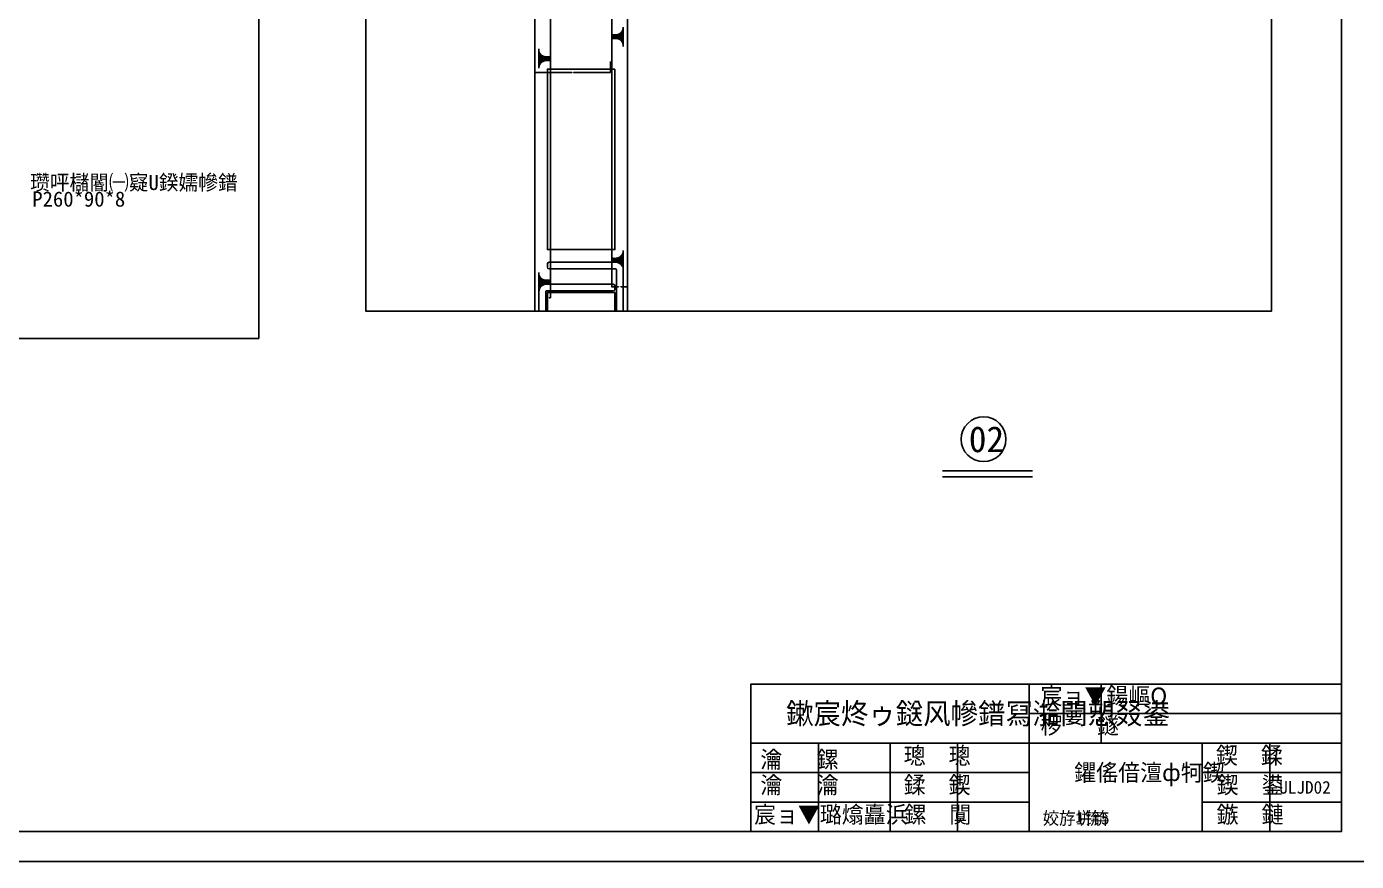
# Model space of a CAD drawing. Header units: metres. Extents: x -1248372 to 1254666, y -4709 to 22932.
# Drawn here: x 1248714 to 1250291, y 15911 to 16901 of the extents above; entities that cross this region are included whole.
import ezdxf

# ---------------------------------------------------------------- set-up
doc = ezdxf.new("R2010")
doc.units = ezdxf.units.M
for name, color, linetype in [('A-ANNO-TEXT', 7, 'Continuous'), ('A-Detl-Thin', 131, 'Continuous'), ('FRAME', 1, 'Continuous'), ('STEEL', 3, 'Continuous'), ('TEXT', 254, 'Continuous'), ('TK', 128, 'Continuous'), ('u鐜荤拑', 113, 'Continuous')]:
    doc.layers.add(name, color=color, linetype=linetype)
doc.dimstyles.get("Standard").update_dxf_attribs({"dimtxt": 2.5, "dimasz": 2.5, "dimexe": 1.25, "dimexo": 0.625, "dimtad": 1, "dimcen": 2.5, "dimazin": 3, "dimtfac": 1, "dimtmove": 0, "dimatfit": 3})

# ---------------------------------------------------------------- blocks, each defined once
blk = doc.blocks.new('123ww1q1')
at = {"color": 4}
blk.add_lwpolyline([(250239.65, 173981.22), (250239.65, 174156.24), (250939.72, 174156.24)], dxfattribs=at)
at = {"layer": 'FRAME', "color": 3}
for p, q in [((250569.69, 174156.24), (250569.69, 173981.22)), ((250654.7, 174086.23), (250654.7, 174156.24)), ((250569.69, 174121.23), (250939.72, 174121.23)), ((250239.65, 174086.23), (250939.72, 174086.23)), ((250319.66, 174086.23), (250319.66, 173981.22)), ((250404.67, 174086.23), (250404.67, 173981.22)), ((250484.68, 174086.23), (250484.68, 173981.22)), ((250774.71, 174086.23), (250774.71, 173981.22)), ((250854.78, 174086.23), (250854.78, 173981.22)), ((250239.65, 174051.23), (250569.69, 174051.23)), ((250774.71, 174051.23), (250939.72, 174051.23)), ((250239.65, 174016.22), (250569.69, 174016.22)), ((250774.71, 174016.22), (250939.72, 174016.22))]:
    blk.add_line(p, q, dxfattribs=at)
at = {"layer": 'TEXT'}
for s, height, p in [('宸ョ▼鍚嶇О', 20, (250583.02, 174132.11)), ('椤   鐩', 20, (250583.02, 174097.11)), ('璁  璁', 20, (250420.8, 174061.49)), ('鍥  鍒', 20, (250790.91, 174061.49)), ('瀹   鏍', 20, (250250.83, 174056.76)), ('瀹   瀹', 20, (250250.83, 174026.49)), ('鍒  鍥', 20, (250420.8, 174026.49)), ('鍥  鍙', 20, (250791.67, 174026.49)), ('宸ョ▼璐熻矗浜', 20, (250243.47, 173991.48)), ('鏍  闃', 20, (250421.66, 173991.48)), ('姣斿垪锛', 15, (250585.53, 173989.67)), ('1锛5', 15, (250624.94, 173989.67)), ('鏃  鏈', 20, (250791.77, 173991.48))]:
    blk.add_text(s, height=height, dxfattribs=at).set_placement(p)
at = {"layer": 'TK', "color": 3}
blk.add_text('鏉宸炵ゥ鎹风幓鐠冩湁闄愬叕鍙', height=25, dxfattribs=at).set_placement((250281.44, 174108.73))
blk = doc.blocks.new('_CLOSEDFILLED')
at = {"color": 0, "linetype": 'BYBLOCK'}
blk.add_solid([(-1, 0.2), (0, 0), (-1, -0.2)], dxfattribs=at)
blk = doc.blocks.new('*D15')
for p, q in [((1249316.77, 16859.61), (1249316.77, 16846.46)), ((1249406.77, 16859.61), (1249406.77, 16846.46)), ((1249317.02, 16846.46), (1249360.77, 16846.46)), ((1249362.77, 16846.46), (1249406.52, 16846.46))]:
    blk.add_line(p, q)
at = {"layer": 'Defpoints'}
for p in [(1249316.77, 16859.61), (1249406.77, 16859.61), (1249316.77, 16846.46)]:
    blk.add_point(p, dxfattribs=at)
at = {"layer": 'u鐜荤拑', "xscale": 0.25, "yscale": 0.25, "rotation": 180}
blk.add_blockref('_CLOSEDFILLED', (1249316.77, 16846.46), dxfattribs=at)
at = {"layer": 'u鐜荤拑', "xscale": 0.25, "yscale": 0.25}
blk.add_blockref('_CLOSEDFILLED', (1249406.77, 16846.46), dxfattribs=at)
at = {"layer": 'u鐜荤拑', "insert": (1249361.77, 16846.46), "char_height": 1, "attachment_point": 5}
blk.add_mtext('90', dxfattribs=at)
blk = doc.blocks.new('*D52')
for p, q in [((1249335.42, 17125.6), (1249335.42, 16995.6)), ((1249335.17, 16995.6), (1249334.92, 16995.6)), ((1249335.42, 16865.6), (1249335.42, 16995.6)), ((1249335.42, 16995.6), (1249335.42, 16995.6)), ((1249335.67, 16995.6), (1249335.92, 16995.6))]:
    blk.add_line(p, q)
at = {"layer": 'Defpoints'}
for p in [(1249335.42, 17125.6), (1249335.42, 16995.6), (1249335.42, 16865.6)]:
    blk.add_point(p, dxfattribs=at)
at = {"layer": 'u鐜荤拑', "xscale": 0.25, "yscale": 0.25}
blk.add_blockref('_CLOSEDFILLED', (1249335.42, 16995.6), dxfattribs=at)
at = {"layer": 'u鐜荤拑', "xscale": 0.25, "yscale": 0.25, "rotation": 180}
blk.add_blockref('_CLOSEDFILLED', (1249335.42, 16995.6), dxfattribs=at)
at = {"layer": 'u鐜荤拑', "insert": (1249335.42, 16996.725), "char_height": 1, "attachment_point": 5}
blk.add_mtext('0', dxfattribs=at)
blk = doc.blocks.new('*D53')
for p, q in [((1249335.17, 16863.1), (1249334.92, 16863.1)), ((1249335.42, 16865.6), (1249335.42, 16863.1)), ((1249335.42, 16860.6), (1249335.42, 16863.1)), ((1249335.42, 16863.1), (1249335.42, 16863.1)), ((1249335.67, 16863.1), (1249335.92, 16863.1))]:
    blk.add_line(p, q)
at = {"layer": 'Defpoints'}
for p in [(1249335.42, 16865.6), (1249335.42, 16863.1), (1249335.42, 16860.6)]:
    blk.add_point(p, dxfattribs=at)
at = {"layer": 'u鐜荤拑', "xscale": 0.25, "yscale": 0.25}
blk.add_blockref('_CLOSEDFILLED', (1249335.42, 16863.1), dxfattribs=at)
at = {"layer": 'u鐜荤拑', "xscale": 0.25, "yscale": 0.25, "rotation": 180}
blk.add_blockref('_CLOSEDFILLED', (1249335.42, 16863.1), dxfattribs=at)
at = {"layer": 'u鐜荤拑', "insert": (1249335.42, 16864.225), "char_height": 1, "attachment_point": 5}
blk.add_mtext('0', dxfattribs=at)
blk = doc.blocks.new('*D54')
for p, q in [((1249335.42, 16860.6), (1249335.42, 16730.6)), ((1249335.17, 16730.6), (1249334.92, 16730.6)), ((1249335.42, 16600.6), (1249335.42, 16730.6)), ((1249335.42, 16730.6), (1249335.42, 16730.6)), ((1249335.67, 16730.6), (1249335.92, 16730.6))]:
    blk.add_line(p, q)
at = {"layer": 'Defpoints'}
for p in [(1249335.42, 16860.6), (1249335.42, 16730.6), (1249335.42, 16600.6)]:
    blk.add_point(p, dxfattribs=at)
at = {"layer": 'u鐜荤拑', "xscale": 0.25, "yscale": 0.25}
blk.add_blockref('_CLOSEDFILLED', (1249335.42, 16730.6), dxfattribs=at)
at = {"layer": 'u鐜荤拑', "xscale": 0.25, "yscale": 0.25, "rotation": 180}
blk.add_blockref('_CLOSEDFILLED', (1249335.42, 16730.6), dxfattribs=at)
at = {"layer": 'u鐜荤拑', "insert": (1249335.42, 16731.725), "char_height": 1, "attachment_point": 5}
blk.add_mtext('0', dxfattribs=at)
blk = doc.blocks.new('*D55')
for p, q in [((1249335.17, 16598.1), (1249334.92, 16598.1)), ((1249335.42, 16600.6), (1249335.42, 16598.1)), ((1249335.42, 16595.6), (1249335.42, 16598.1)), ((1249335.42, 16598.1), (1249335.42, 16598.1)), ((1249335.67, 16598.1), (1249335.92, 16598.1))]:
    blk.add_line(p, q)
at = {"layer": 'Defpoints'}
for p in [(1249335.42, 16600.6), (1249335.42, 16598.1), (1249335.42, 16595.6)]:
    blk.add_point(p, dxfattribs=at)
at = {"layer": 'u鐜荤拑', "xscale": 0.25, "yscale": 0.25}
blk.add_blockref('_CLOSEDFILLED', (1249335.42, 16598.1), dxfattribs=at)
at = {"layer": 'u鐜荤拑', "xscale": 0.25, "yscale": 0.25, "rotation": 180}
blk.add_blockref('_CLOSEDFILLED', (1249335.42, 16598.1), dxfattribs=at)
at = {"layer": 'u鐜荤拑', "insert": (1249335.42, 16599.225), "char_height": 1, "attachment_point": 5}
blk.add_mtext('0', dxfattribs=at)
blk = doc.blocks.new('*D56')
for p, q in [((1249335.42, 16595.6), (1249335.42, 16579.58)), ((1249331.095, 16579.58), (1249329.52, 16579.58)), ((1249329.77, 16563.56), (1249329.77, 16579.58)), ((1249335.67, 16579.58), (1249334.095, 16579.58))]:
    blk.add_line(p, q)
at = {"layer": 'Defpoints'}
for p in [(1249335.42, 16595.6), (1249335.42, 16579.58), (1249329.77, 16563.56)]:
    blk.add_point(p, dxfattribs=at)
at = {"layer": 'u鐜荤拑', "xscale": 0.25, "yscale": 0.25}
blk.add_blockref('_CLOSEDFILLED', (1249329.77, 16579.58), dxfattribs=at)
at = {"layer": 'u鐜荤拑', "xscale": 0.25, "yscale": 0.25, "rotation": 180}
blk.add_blockref('_CLOSEDFILLED', (1249335.42, 16579.58), dxfattribs=at)
at = {"layer": 'u鐜荤拑', "insert": (1249332.595, 16579.58), "char_height": 1, "attachment_point": 5}
blk.add_mtext('DIM', dxfattribs=at)
blk = doc.blocks.new('*D57')
for p, q in [((1249408.12, 16621.6), (1249408.12, 16592.58)), ((1249415.945, 16592.58), (1249407.87, 16592.58)), ((1249427.02, 16592.58), (1249418.945, 16592.58)), ((1249426.77, 16563.56), (1249426.77, 16592.58))]:
    blk.add_line(p, q)
at = {"layer": 'Defpoints'}
for p in [(1249408.12, 16621.6), (1249426.77, 16592.58), (1249426.77, 16563.56)]:
    blk.add_point(p, dxfattribs=at)
at = {"layer": 'u鐜荤拑', "xscale": 0.25, "yscale": 0.25}
blk.add_blockref('_CLOSEDFILLED', (1249408.12, 16592.58), dxfattribs=at)
at = {"layer": 'u鐜荤拑', "xscale": 0.25, "yscale": 0.25, "rotation": 180}
blk.add_blockref('_CLOSEDFILLED', (1249426.77, 16592.58), dxfattribs=at)
at = {"layer": 'u鐜荤拑', "insert": (1249417.445, 16592.58), "char_height": 1, "attachment_point": 5}
blk.add_mtext('DIM', dxfattribs=at)
blk = doc.blocks.new('*D58')
for p, q in [((1249407.87, 16624.1), (1249407.62, 16624.1)), ((1249408.12, 16626.6), (1249408.12, 16624.1)), ((1249408.12, 16621.6), (1249408.12, 16624.1)), ((1249408.12, 16624.1), (1249408.12, 16624.1)), ((1249408.37, 16624.1), (1249408.62, 16624.1))]:
    blk.add_line(p, q)
at = {"layer": 'Defpoints'}
for p in [(1249408.12, 16626.6), (1249408.12, 16624.1), (1249408.12, 16621.6)]:
    blk.add_point(p, dxfattribs=at)
at = {"layer": 'u鐜荤拑', "xscale": 0.25, "yscale": 0.25}
blk.add_blockref('_CLOSEDFILLED', (1249408.12, 16624.1), dxfattribs=at)
at = {"layer": 'u鐜荤拑', "xscale": 0.25, "yscale": 0.25, "rotation": 180}
blk.add_blockref('_CLOSEDFILLED', (1249408.12, 16624.1), dxfattribs=at)
at = {"layer": 'u鐜荤拑', "insert": (1249408.12, 16625.225), "char_height": 1, "attachment_point": 5}
blk.add_mtext('0', dxfattribs=at)
blk = doc.blocks.new('*D59')
for p, q in [((1249408.12, 16886.6), (1249408.12, 16756.6)), ((1249407.87, 16756.6), (1249407.62, 16756.6)), ((1249408.12, 16626.6), (1249408.12, 16756.6)), ((1249408.12, 16756.6), (1249408.12, 16756.6)), ((1249408.37, 16756.6), (1249408.62, 16756.6))]:
    blk.add_line(p, q)
at = {"layer": 'Defpoints'}
for p in [(1249408.12, 16886.6), (1249408.12, 16756.6), (1249408.12, 16626.6)]:
    blk.add_point(p, dxfattribs=at)
at = {"layer": 'u鐜荤拑', "xscale": 0.25, "yscale": 0.25}
blk.add_blockref('_CLOSEDFILLED', (1249408.12, 16756.6), dxfattribs=at)
at = {"layer": 'u鐜荤拑', "xscale": 0.25, "yscale": 0.25, "rotation": 180}
blk.add_blockref('_CLOSEDFILLED', (1249408.12, 16756.6), dxfattribs=at)
at = {"layer": 'u鐜荤拑', "insert": (1249408.12, 16757.725), "char_height": 1, "attachment_point": 5}
blk.add_mtext('0', dxfattribs=at)
blk = doc.blocks.new('*D60')
for p, q in [((1249407.87, 16889.1), (1249407.62, 16889.1)), ((1249408.12, 16891.6), (1249408.12, 16889.1)), ((1249408.12, 16886.6), (1249408.12, 16889.1)), ((1249408.12, 16889.1), (1249408.12, 16889.1)), ((1249408.37, 16889.1), (1249408.62, 16889.1))]:
    blk.add_line(p, q)
at = {"layer": 'Defpoints'}
for p in [(1249408.12, 16891.6), (1249408.12, 16889.1), (1249408.12, 16886.6)]:
    blk.add_point(p, dxfattribs=at)
at = {"layer": 'u鐜荤拑', "xscale": 0.25, "yscale": 0.25}
blk.add_blockref('_CLOSEDFILLED', (1249408.12, 16889.1), dxfattribs=at)
at = {"layer": 'u鐜荤拑', "xscale": 0.25, "yscale": 0.25, "rotation": 180}
blk.add_blockref('_CLOSEDFILLED', (1249408.12, 16889.1), dxfattribs=at)
at = {"layer": 'u鐜荤拑', "insert": (1249408.12, 16890.225), "char_height": 1, "attachment_point": 5}
blk.add_mtext('0', dxfattribs=at)
blk = doc.blocks.new('*D61')
for p, q in [((1249408.12, 17151.6), (1249408.12, 17021.6)), ((1249407.87, 17021.6), (1249407.62, 17021.6)), ((1249408.12, 16891.6), (1249408.12, 17021.6)), ((1249408.12, 17021.6), (1249408.12, 17021.6)), ((1249408.37, 17021.6), (1249408.62, 17021.6))]:
    blk.add_line(p, q)
at = {"layer": 'Defpoints'}
for p in [(1249408.12, 17151.6), (1249408.12, 17021.6), (1249408.12, 16891.6)]:
    blk.add_point(p, dxfattribs=at)
at = {"layer": 'u鐜荤拑', "xscale": 0.25, "yscale": 0.25}
blk.add_blockref('_CLOSEDFILLED', (1249408.12, 17021.6), dxfattribs=at)
at = {"layer": 'u鐜荤拑', "xscale": 0.25, "yscale": 0.25, "rotation": 180}
blk.add_blockref('_CLOSEDFILLED', (1249408.12, 17021.6), dxfattribs=at)
at = {"layer": 'u鐜荤拑', "insert": (1249408.12, 17022.725), "char_height": 1, "attachment_point": 5}
blk.add_mtext('0', dxfattribs=at)

msp = doc.modelspace()

# ---------------------------------------------------------------- hatches: boundary and pattern name
at = {"layer": 'u鐜荤拑'}
h = msp.add_hatch(dxfattribs=at)
h.set_pattern_fill('SOLID')
h.paths.add_polyline_path([(1249421.77, 16877.6), (1249421.77, 16900.6, -0.41), (1249412.77, 16891.6), (1249408.12, 16891.6), (1249408.12, 16886.6), (1249412.77, 16886.6, -0.41)])
h = msp.add_hatch(dxfattribs=at)
h.set_pattern_fill('SOLID')
h.paths.add_polyline_path([(1249321.77, 16874.6), (1249321.77, 16851.6, -0.41), (1249330.77, 16860.6), (1249335.42, 16860.6), (1249335.42, 16865.6), (1249330.77, 16865.6, -0.41)])
h = msp.add_hatch(dxfattribs=at)
h.set_pattern_fill('SOLID')
h.paths.add_polyline_path([(1249421.77, 16612.6), (1249421.77, 16635.6, -0.41), (1249412.77, 16626.6), (1249408.12, 16626.6), (1249408.12, 16621.6), (1249412.77, 16621.6, -0.41)])
h = msp.add_hatch(dxfattribs=at)
h.set_pattern_fill('SOLID')
h.paths.add_polyline_path([(1249321.77, 16609.6), (1249321.77, 16586.6, -0.41), (1249330.77, 16595.6), (1249335.42, 16595.6), (1249335.42, 16600.6), (1249330.77, 16600.6, -0.41)])

# ---------------------------------------------------------------- linework, layer by layer
msp.add_line((1249799.96, 16367.01), (1249906.98, 16367.01))
msp.add_lwpolyline([(1247432.96, 17975.65), (1250273.06, 17975.65), (1250273.06, 15946.36), (1247432.96, 15946.36)], close=True)
msp.add_lwpolyline([(1249799.96, 16374.42), (1249906.98, 16374.42)])
at = {"layer": 'FRAME'}
msp.add_lwpolyline([(1247338.42, 18011.01), (1250308.42, 18011.01), (1250308.42, 15911.01), (1247338.42, 15911.01)], close=True, dxfattribs=at)
at = {"layer": 'STEEL'}
msp.add_circle((1249848.76, 16411.75), 26.53, dxfattribs=at)
at = {"layer": 'u鐜荤拑'}
for p, q in [((1249316.77, 17490.6), (1249316.77, 16563.56)), ((1249426.77, 17380.6), (1249426.77, 16563.56)), ((1249331.77, 16615.6), (1249331.77, 16619.6)), ((1249333.77, 16621.6), (1249412.77, 16621.6)), ((1249333.77, 16613.6), (1249412.77, 16613.6)), ((1249413.77, 16612.6), (1249413.77, 16563.56)), ((1249421.77, 16612.6), (1249421.77, 16563.56)), ((1249321.77, 16563.56), (1249321.77, 16586.6)), ((1249329.77, 16563.56), (1249329.77, 16586.6)), ((1249330.77, 16595.6), (1249409.77, 16595.6)), ((1249330.77, 16587.6), (1249409.77, 16587.6)), ((1249411.77, 16593.6), (1249411.77, 16589.6))]:
    msp.add_line(p, q, dxfattribs=at)
for points in [[(1247599.35, 17904.77), (1248989.59, 17904.77), (1248989.59, 16531.21), (1247599.35, 16531.21)], [(1249116.77, 17690.6), (1250189.92, 17690.6), (1250189.92, 16563.56), (1249116.77, 16563.56)], [(1249411.77, 16850.6), (1249411.77, 16636.6), (1249331.77, 16636.6), (1249331.77, 16850.6)]]:
    msp.add_lwpolyline(points, close=True, dxfattribs=at)
for points in [[(1249421.77, 16900.6), (1249421.77, 16877.6)], [(1249408.12, 16891.6), (1249408.12, 16886.6)], [(1249321.77, 16851.6), (1249321.77, 16874.6)], [(1249335.42, 16860.6), (1249335.42, 16865.6)], [(1249421.77, 16635.6), (1249421.77, 16612.6)], [(1249408.12, 16626.6), (1249408.12, 16621.6)], [(1249321.77, 16586.6), (1249321.77, 16609.6)], [(1249335.42, 16595.6), (1249335.42, 16600.6)], [(1249331.77, 16563.56), (1249331.77, 16585.6), (1249411.77, 16585.6), (1249411.77, 16563.56)]]:
    msp.add_lwpolyline(points, dxfattribs=at)
for centre, radius, start, end in [((1249333.77, 16619.6), 2, 90, 180), ((1249333.77, 16615.6), 2, 180, 270), ((1249412.77, 16612.6), 9, 0, 90), ((1249412.77, 16612.6), 1, 0, 90), ((1249330.77, 16586.6), 9, 90, 180), ((1249330.77, 16586.6), 1, 90, 180), ((1249409.77, 16593.6), 2, 0, 90), ((1249409.77, 16589.6), 2, 270, 0)]:
    msp.add_arc(centre, radius, start, end, dxfattribs=at)

# ---------------------------------------------------------------- block references
at = {"layer": 'A-Detl-Thin'}
msp.add_blockref('123ww1q1', (999333.34, -158034.86), dxfattribs=at)

# ---------------------------------------------------------------- texts
msp.add_text('02', height=30.72).set_placement((1249831.35, 16396.39))
at = {"layer": 'A-ANNO-TEXT'}
msp.add_text('P260*90*8', height=18, dxfattribs=at).set_placement((1248721.22, 16687.55))
at = {"layer": 'TK'}
for s, height, p in [('鑺傜偣澶ф牱鍥', 20, (1249956.33, 16006.37)), ('ULJD02', 15, (1250199.17, 15991.37))]:
    msp.add_text(s, height=height, dxfattribs=at).set_placement(p)
at = {"layer": 'u鐜荤拑', "insert": (1248718.58, 16725.25), "char_height": 18, "attachment_point": 1}
msp.add_mtext('瓒呯櫧閽㈠寲U鍨嬬幓鐠', dxfattribs=at)

# ---------------------------------------------------------------- dimensions: what is measured, and where the dimension line sits
at = {"layer": 'u鐜荤拑'}
for base, p1, p2, picture, middle in [((1249408.12, 17021.6), (1249408.12, 16891.6), (1249408.12, 17151.6), '*D61', (1249408.12, 17022.725)), ((1249335.42, 16995.6), (1249335.42, 17125.6), (1249335.42, 16865.6), '*D52', (1249335.42, 16996.725)), ((1249408.12, 16889.1), (1249408.12, 16886.6), (1249408.12, 16891.6), '*D60', (1249408.12, 16890.225)), ((1249408.12, 16756.6), (1249408.12, 16626.6), (1249408.12, 16886.6), '*D59', (1249408.12, 16757.725)), ((1249316.77, 16846.46), (1249316.77, 16859.61), (1249406.77, 16859.61), '*D15', (1249361.77, 16846.46)), ((1249335.42, 16863.1), (1249335.42, 16865.6), (1249335.42, 16860.6), '*D53', (1249335.42, 16864.225)), ((1249335.42, 16730.6), (1249335.42, 16860.6), (1249335.42, 16600.6), '*D54', (1249335.42, 16731.725)), ((1249408.12, 16624.1), (1249408.12, 16621.6), (1249408.12, 16626.6), '*D58', (1249408.12, 16625.225)), ((1249335.42, 16598.1), (1249335.42, 16600.6), (1249335.42, 16595.6), '*D55', (1249335.42, 16599.225))]:
    dim = msp.add_linear_dim(base=base, p1=p1, p2=p2, dimstyle='Standard', dxfattribs=at)
    dim.commit()
    dim.dimension.update_dxf_attribs({"geometry": picture, "text_midpoint": middle})
for base, p1, p2, picture, middle in [((1249426.77, 16592.58), (1249426.77, 16563.56), (1249408.12, 16621.6), '*D57', (1249417.445, 16592.58)), ((1249335.42, 16579.58), (1249335.42, 16595.6), (1249329.77, 16563.56), '*D56', (1249332.595, 16579.58))]:
    dim = msp.add_linear_dim(base=base, p1=p1, p2=p2, text='DIM', dimstyle='Standard', dxfattribs=at)
    dim.commit()
    dim.dimension.update_dxf_attribs({"geometry": picture, "text_midpoint": middle})

doc.saveas('drawing.dxf')
